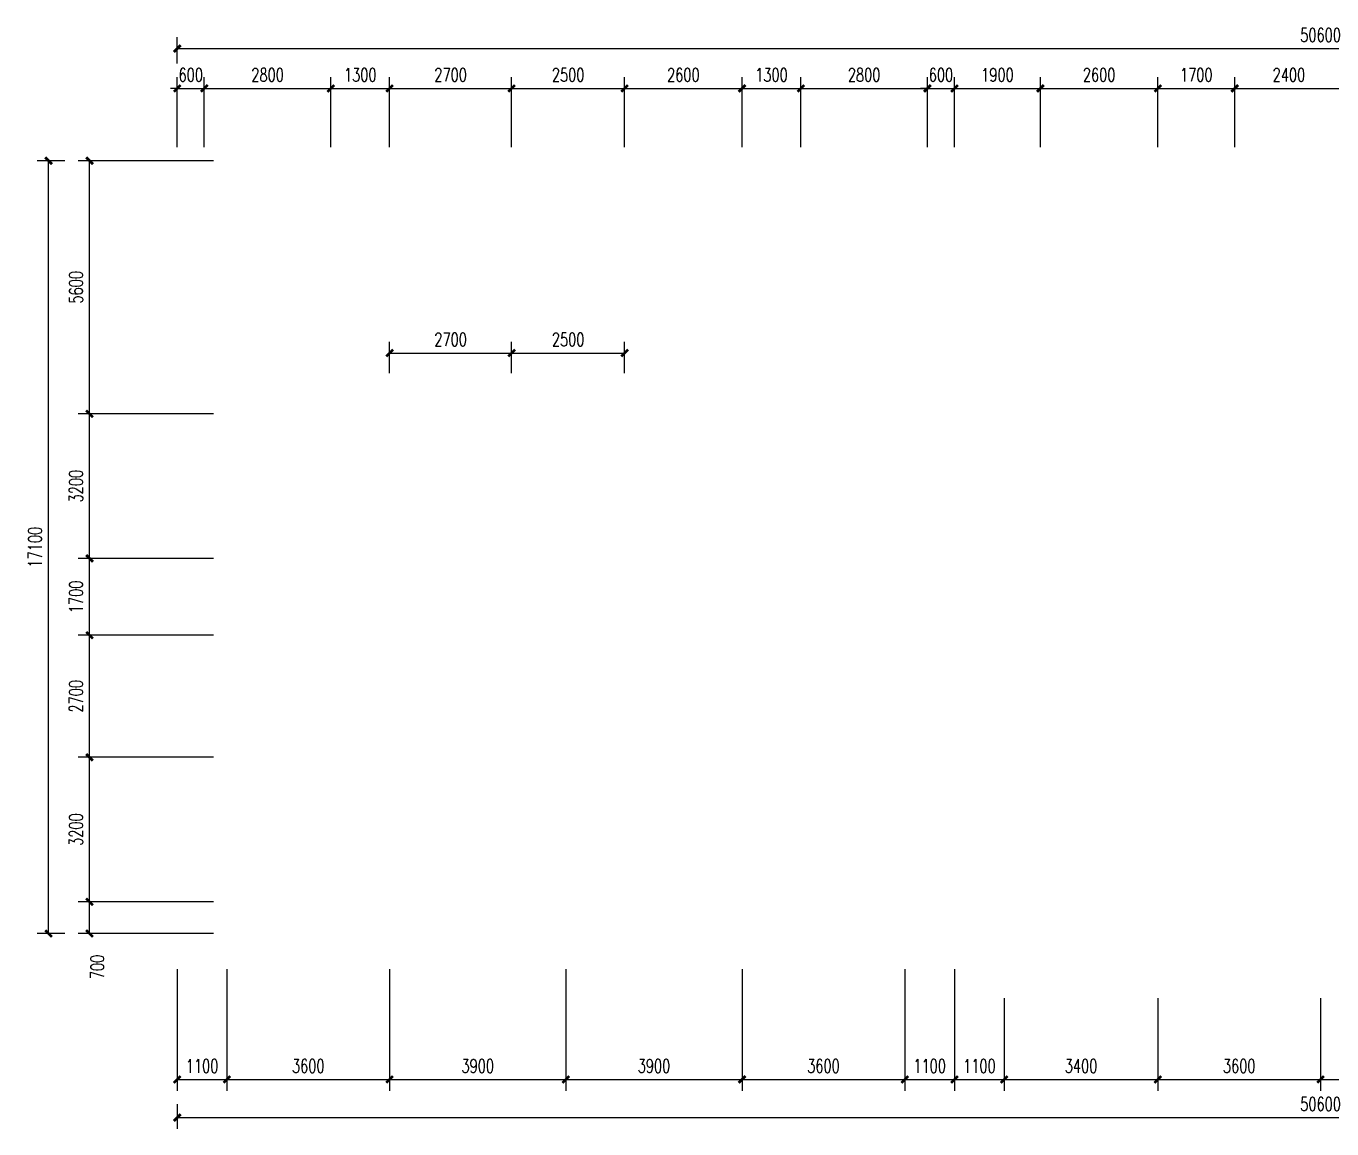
# Model space of a CAD drawing. Extents: x 23428 to 24977637, y 11095 to 11339778.
# Drawn here: x 24920597 to 24949490, y 11266816 to 11291219 of the extents above; entities that cross this region are included whole.
import ezdxf

# ---------------------------------------------------------------- set-up
doc = ezdxf.new("R2010")
doc.units = 0
doc.header["$LTSCALE"] = 1000
doc.layers.add('A-ANNO-DIMS', color=3, linetype='Continuous')
doc.styles.add('DIM_FONT', font='SIMPLEX', dxfattribs={"width": 0.7, "bigfont": 'GBCBIG'})
doc.dimstyles.new('DIMN', dxfattribs={"dimtxt": 300, "dimasz": 150, "dimexe": 250, "dimexo": 300, "dimgap": 150, "dimtad": 1, "dimdec": 0, "dimzin": 0, "dimdsep": 46, "dimtxsty": 'DIM_FONT', "dimblk": 'ARCHTICK', "dimcen": 0.09, "dimclrt": 7, "dimazin": 2, "dimtfac": 1, "dimtdec": 0, "dimtix": 1, "dimtmove": 2, "dimatfit": 3, "dimldrblk": 'ARCHTICK', "dimtolj": 1, "dimtzin": 0, "dimarcsym": 0})

# ---------------------------------------------------------------- blocks, each defined once
blk = doc.blocks.new('_ArchTick')
at = {"color": 0, "linetype": 'ByBlock', "const_width": 0.4}
blk.add_lwpolyline([(-0.5, -0.5), (0.5, 0.5)], dxfattribs=at)
blk = doc.blocks.new('*D147')
at = {"layer": 'A-ANNO-DIMS', "color": 0, "lineweight": -2}
for p, q in [((24923940, 11290390), (24923940, 11290972)), ((24974540, 11290390), (24974540, 11290972)), ((24923940, 11290722), (24974540, 11290722))]:
    blk.add_line(p, q, dxfattribs=at)
at = {"layer": 'Defpoints', "color": 0}
for p in [(24974540, 11290722), (24923940, 11290090), (24974540, 11290090)]:
    blk.add_point(p, dxfattribs=at)
at = {"layer": 'A-ANNO-DIMS', "color": 0, "lineweight": -2, "xscale": 150, "yscale": 150, "zscale": 150, "rotation": 180}
blk.add_blockref('_ArchTick', (24923940, 11290722), dxfattribs=at)
at = {"layer": 'A-ANNO-DIMS', "color": 0, "lineweight": -2, "xscale": 150, "yscale": 150, "zscale": 150}
blk.add_blockref('_ArchTick', (24974540, 11290722), dxfattribs=at)
at = {"layer": 'A-ANNO-DIMS', "color": 7, "insert": (24949240, 11291022), "char_height": 300, "attachment_point": 5, "style": 'DIM_FONT'}
blk.add_mtext('\\A1;50600', dxfattribs=at)
blk = doc.blocks.new('*D148')
at = {"layer": 'A-ANNO-DIMS', "color": 0, "lineweight": -2}
for p, q in [((24923940, 11289840), (24923790, 11289840)), ((24923940, 11288539), (24923940, 11290090)), ((24923940, 11289840), (24924540, 11289840)), ((24924540, 11288539), (24924540, 11290090)), ((24924540, 11289840), (24924690, 11289840))]:
    blk.add_line(p, q, dxfattribs=at)
at = {"layer": 'Defpoints', "color": 0}
for p in [(24924540, 11289840), (24923940, 11288239), (24924540, 11288239)]:
    blk.add_point(p, dxfattribs=at)
at = {"layer": 'A-ANNO-DIMS', "color": 0, "lineweight": -2, "xscale": 150, "yscale": 150, "zscale": 150}
blk.add_blockref('_ArchTick', (24923940, 11289840), dxfattribs=at)
at = {"layer": 'A-ANNO-DIMS', "color": 0, "lineweight": -2, "xscale": 150, "yscale": 150, "zscale": 150, "rotation": 180}
blk.add_blockref('_ArchTick', (24924540, 11289840), dxfattribs=at)
at = {"layer": 'A-ANNO-DIMS', "color": 7, "insert": (24924240, 11290140), "char_height": 300, "attachment_point": 5, "style": 'DIM_FONT'}
blk.add_mtext('\\A1;600', dxfattribs=at)
blk = doc.blocks.new('*D149')
at = {"layer": 'A-ANNO-DIMS', "color": 0, "lineweight": -2}
for p, q in [((24924540, 11288539), (24924540, 11290090)), ((24924540, 11289840), (24927340, 11289840)), ((24927340, 11288539), (24927340, 11290090))]:
    blk.add_line(p, q, dxfattribs=at)
at = {"layer": 'Defpoints', "color": 0}
for p in [(24927340, 11289840), (24924540, 11288239), (24927340, 11288239)]:
    blk.add_point(p, dxfattribs=at)
at = {"layer": 'A-ANNO-DIMS', "color": 0, "lineweight": -2, "xscale": 150, "yscale": 150, "zscale": 150, "rotation": 180}
blk.add_blockref('_ArchTick', (24924540, 11289840), dxfattribs=at)
at = {"layer": 'A-ANNO-DIMS', "color": 0, "lineweight": -2, "xscale": 150, "yscale": 150, "zscale": 150}
blk.add_blockref('_ArchTick', (24927340, 11289840), dxfattribs=at)
at = {"layer": 'A-ANNO-DIMS', "color": 7, "insert": (24925940, 11290140), "char_height": 300, "attachment_point": 5, "style": 'DIM_FONT'}
blk.add_mtext('\\A1;2800', dxfattribs=at)
blk = doc.blocks.new('*D150')
at = {"layer": 'A-ANNO-DIMS', "color": 0, "lineweight": -2}
for p, q in [((24927340, 11288539), (24927340, 11290090)), ((24927340, 11289840), (24928640, 11289840)), ((24928640, 11288539), (24928640, 11290090))]:
    blk.add_line(p, q, dxfattribs=at)
at = {"layer": 'Defpoints', "color": 0}
for p in [(24928640, 11289840), (24927340, 11288239), (24928640, 11288239)]:
    blk.add_point(p, dxfattribs=at)
at = {"layer": 'A-ANNO-DIMS', "color": 0, "lineweight": -2, "xscale": 150, "yscale": 150, "zscale": 150, "rotation": 180}
blk.add_blockref('_ArchTick', (24927340, 11289840), dxfattribs=at)
at = {"layer": 'A-ANNO-DIMS', "color": 0, "lineweight": -2, "xscale": 150, "yscale": 150, "zscale": 150}
blk.add_blockref('_ArchTick', (24928640, 11289840), dxfattribs=at)
at = {"layer": 'A-ANNO-DIMS', "color": 7, "insert": (24927990, 11290140), "char_height": 300, "attachment_point": 5, "style": 'DIM_FONT'}
blk.add_mtext('\\A1;1300', dxfattribs=at)
blk = doc.blocks.new('*D151')
at = {"layer": 'A-ANNO-DIMS', "color": 0, "lineweight": -2}
for p, q in [((24928640, 11288539), (24928640, 11290090)), ((24928640, 11289840), (24931340, 11289840)), ((24931340, 11288539), (24931340, 11290090))]:
    blk.add_line(p, q, dxfattribs=at)
at = {"layer": 'Defpoints', "color": 0}
for p in [(24931340, 11289840), (24928640, 11288239), (24931340, 11288239)]:
    blk.add_point(p, dxfattribs=at)
at = {"layer": 'A-ANNO-DIMS', "color": 0, "lineweight": -2, "xscale": 150, "yscale": 150, "zscale": 150, "rotation": 180}
blk.add_blockref('_ArchTick', (24928640, 11289840), dxfattribs=at)
at = {"layer": 'A-ANNO-DIMS', "color": 0, "lineweight": -2, "xscale": 150, "yscale": 150, "zscale": 150}
blk.add_blockref('_ArchTick', (24931340, 11289840), dxfattribs=at)
at = {"layer": 'A-ANNO-DIMS', "color": 7, "insert": (24929990, 11290140), "char_height": 300, "attachment_point": 5, "style": 'DIM_FONT'}
blk.add_mtext('\\A1;2700', dxfattribs=at)
blk = doc.blocks.new('*D152')
at = {"layer": 'A-ANNO-DIMS', "color": 0, "lineweight": -2}
for p, q in [((24931340, 11288539), (24931340, 11290090)), ((24931340, 11289840), (24933840, 11289840)), ((24933840, 11288539), (24933840, 11290090))]:
    blk.add_line(p, q, dxfattribs=at)
at = {"layer": 'Defpoints', "color": 0}
for p in [(24933840, 11289840), (24931340, 11288239), (24933840, 11288239)]:
    blk.add_point(p, dxfattribs=at)
at = {"layer": 'A-ANNO-DIMS', "color": 0, "lineweight": -2, "xscale": 150, "yscale": 150, "zscale": 150, "rotation": 180}
blk.add_blockref('_ArchTick', (24931340, 11289840), dxfattribs=at)
at = {"layer": 'A-ANNO-DIMS', "color": 0, "lineweight": -2, "xscale": 150, "yscale": 150, "zscale": 150}
blk.add_blockref('_ArchTick', (24933840, 11289840), dxfattribs=at)
at = {"layer": 'A-ANNO-DIMS', "color": 7, "insert": (24932590, 11290140), "char_height": 300, "attachment_point": 5, "style": 'DIM_FONT'}
blk.add_mtext('\\A1;2500', dxfattribs=at)
blk = doc.blocks.new('*D153')
at = {"layer": 'A-ANNO-DIMS', "color": 0, "lineweight": -2}
for p, q in [((24933840, 11288539), (24933840, 11290090)), ((24933840, 11289840), (24936440, 11289840)), ((24936440, 11288539), (24936440, 11290090))]:
    blk.add_line(p, q, dxfattribs=at)
at = {"layer": 'Defpoints', "color": 0}
for p in [(24936440, 11289840), (24933840, 11288239), (24936440, 11288239)]:
    blk.add_point(p, dxfattribs=at)
at = {"layer": 'A-ANNO-DIMS', "color": 0, "lineweight": -2, "xscale": 150, "yscale": 150, "zscale": 150, "rotation": 180}
blk.add_blockref('_ArchTick', (24933840, 11289840), dxfattribs=at)
at = {"layer": 'A-ANNO-DIMS', "color": 0, "lineweight": -2, "xscale": 150, "yscale": 150, "zscale": 150}
blk.add_blockref('_ArchTick', (24936440, 11289840), dxfattribs=at)
at = {"layer": 'A-ANNO-DIMS', "color": 7, "insert": (24935140, 11290140), "char_height": 300, "attachment_point": 5, "style": 'DIM_FONT'}
blk.add_mtext('\\A1;2600', dxfattribs=at)
blk = doc.blocks.new('*D154')
at = {"layer": 'A-ANNO-DIMS', "color": 0, "lineweight": -2}
for p, q in [((24936440, 11288539), (24936440, 11290090)), ((24936440, 11289840), (24937740, 11289840)), ((24937740, 11288539), (24937740, 11290090))]:
    blk.add_line(p, q, dxfattribs=at)
at = {"layer": 'Defpoints', "color": 0}
for p in [(24937740, 11289840), (24936440, 11288239), (24937740, 11288239)]:
    blk.add_point(p, dxfattribs=at)
at = {"layer": 'A-ANNO-DIMS', "color": 0, "lineweight": -2, "xscale": 150, "yscale": 150, "zscale": 150, "rotation": 180}
blk.add_blockref('_ArchTick', (24936440, 11289840), dxfattribs=at)
at = {"layer": 'A-ANNO-DIMS', "color": 0, "lineweight": -2, "xscale": 150, "yscale": 150, "zscale": 150}
blk.add_blockref('_ArchTick', (24937740, 11289840), dxfattribs=at)
at = {"layer": 'A-ANNO-DIMS', "color": 7, "insert": (24937090, 11290140), "char_height": 300, "attachment_point": 5, "style": 'DIM_FONT'}
blk.add_mtext('\\A1;1300', dxfattribs=at)
blk = doc.blocks.new('*D155')
at = {"layer": 'A-ANNO-DIMS', "color": 0, "lineweight": -2}
for p, q in [((24937740, 11288539), (24937740, 11290090)), ((24937740, 11289840), (24940540, 11289840)), ((24940540, 11288539), (24940540, 11290090))]:
    blk.add_line(p, q, dxfattribs=at)
at = {"layer": 'Defpoints', "color": 0}
for p in [(24940540, 11289840), (24937740, 11288239), (24940540, 11288239)]:
    blk.add_point(p, dxfattribs=at)
at = {"layer": 'A-ANNO-DIMS', "color": 0, "lineweight": -2, "xscale": 150, "yscale": 150, "zscale": 150, "rotation": 180}
blk.add_blockref('_ArchTick', (24937740, 11289840), dxfattribs=at)
at = {"layer": 'A-ANNO-DIMS', "color": 0, "lineweight": -2, "xscale": 150, "yscale": 150, "zscale": 150}
blk.add_blockref('_ArchTick', (24940540, 11289840), dxfattribs=at)
at = {"layer": 'A-ANNO-DIMS', "color": 7, "insert": (24939140, 11290140), "char_height": 300, "attachment_point": 5, "style": 'DIM_FONT'}
blk.add_mtext('\\A1;2800', dxfattribs=at)
blk = doc.blocks.new('*D156')
at = {"layer": 'A-ANNO-DIMS', "color": 0, "lineweight": -2}
for p, q in [((24940540, 11289840), (24940390, 11289840)), ((24940540, 11288539), (24940540, 11290090)), ((24940540, 11289840), (24941140, 11289840)), ((24941140, 11288539), (24941140, 11290090)), ((24941140, 11289840), (24941290, 11289840))]:
    blk.add_line(p, q, dxfattribs=at)
at = {"layer": 'Defpoints', "color": 0}
for p in [(24941140, 11289840), (24940540, 11288239), (24941140, 11288239)]:
    blk.add_point(p, dxfattribs=at)
at = {"layer": 'A-ANNO-DIMS', "color": 0, "lineweight": -2, "xscale": 150, "yscale": 150, "zscale": 150}
blk.add_blockref('_ArchTick', (24940540, 11289840), dxfattribs=at)
at = {"layer": 'A-ANNO-DIMS', "color": 0, "lineweight": -2, "xscale": 150, "yscale": 150, "zscale": 150, "rotation": 180}
blk.add_blockref('_ArchTick', (24941140, 11289840), dxfattribs=at)
at = {"layer": 'A-ANNO-DIMS', "color": 7, "insert": (24940840, 11290140), "char_height": 300, "attachment_point": 5, "style": 'DIM_FONT'}
blk.add_mtext('\\A1;600', dxfattribs=at)
blk = doc.blocks.new('*D157')
at = {"layer": 'A-ANNO-DIMS', "color": 0, "lineweight": -2}
for p, q in [((24941140, 11288539), (24941140, 11290090)), ((24941140, 11289840), (24943040, 11289840)), ((24943040, 11288539), (24943040, 11290090))]:
    blk.add_line(p, q, dxfattribs=at)
at = {"layer": 'Defpoints', "color": 0}
for p in [(24943040, 11289840), (24941140, 11288239), (24943040, 11288239)]:
    blk.add_point(p, dxfattribs=at)
at = {"layer": 'A-ANNO-DIMS', "color": 0, "lineweight": -2, "xscale": 150, "yscale": 150, "zscale": 150, "rotation": 180}
blk.add_blockref('_ArchTick', (24941140, 11289840), dxfattribs=at)
at = {"layer": 'A-ANNO-DIMS', "color": 0, "lineweight": -2, "xscale": 150, "yscale": 150, "zscale": 150}
blk.add_blockref('_ArchTick', (24943040, 11289840), dxfattribs=at)
at = {"layer": 'A-ANNO-DIMS', "color": 7, "insert": (24942090, 11290140), "char_height": 300, "attachment_point": 5, "style": 'DIM_FONT'}
blk.add_mtext('\\A1;1900', dxfattribs=at)
blk = doc.blocks.new('*D158')
at = {"layer": 'A-ANNO-DIMS', "color": 0, "lineweight": -2}
for p, q in [((24943040, 11288539), (24943040, 11290090)), ((24943040, 11289840), (24945640, 11289840)), ((24945640, 11288539), (24945640, 11290090))]:
    blk.add_line(p, q, dxfattribs=at)
at = {"layer": 'Defpoints', "color": 0}
for p in [(24945640, 11289840), (24943040, 11288239), (24945640, 11288239)]:
    blk.add_point(p, dxfattribs=at)
at = {"layer": 'A-ANNO-DIMS', "color": 0, "lineweight": -2, "xscale": 150, "yscale": 150, "zscale": 150, "rotation": 180}
blk.add_blockref('_ArchTick', (24943040, 11289840), dxfattribs=at)
at = {"layer": 'A-ANNO-DIMS', "color": 0, "lineweight": -2, "xscale": 150, "yscale": 150, "zscale": 150}
blk.add_blockref('_ArchTick', (24945640, 11289840), dxfattribs=at)
at = {"layer": 'A-ANNO-DIMS', "color": 7, "insert": (24944340, 11290140), "char_height": 300, "attachment_point": 5, "style": 'DIM_FONT'}
blk.add_mtext('\\A1;2600', dxfattribs=at)
blk = doc.blocks.new('*D159')
at = {"layer": 'A-ANNO-DIMS', "color": 0, "lineweight": -2}
for p, q in [((24945640, 11288539), (24945640, 11290090)), ((24945640, 11289840), (24947340, 11289840)), ((24947340, 11288539), (24947340, 11290090))]:
    blk.add_line(p, q, dxfattribs=at)
at = {"layer": 'Defpoints', "color": 0}
for p in [(24947340, 11289840), (24945640, 11288239), (24947340, 11288239)]:
    blk.add_point(p, dxfattribs=at)
at = {"layer": 'A-ANNO-DIMS', "color": 0, "lineweight": -2, "xscale": 150, "yscale": 150, "zscale": 150, "rotation": 180}
blk.add_blockref('_ArchTick', (24945640, 11289840), dxfattribs=at)
at = {"layer": 'A-ANNO-DIMS', "color": 0, "lineweight": -2, "xscale": 150, "yscale": 150, "zscale": 150}
blk.add_blockref('_ArchTick', (24947340, 11289840), dxfattribs=at)
at = {"layer": 'A-ANNO-DIMS', "color": 7, "insert": (24946490, 11290140), "char_height": 300, "attachment_point": 5, "style": 'DIM_FONT'}
blk.add_mtext('\\A1;1700', dxfattribs=at)
blk = doc.blocks.new('*D160')
at = {"layer": 'A-ANNO-DIMS', "color": 0, "lineweight": -2}
for p, q in [((24947340, 11288539), (24947340, 11290090)), ((24947340, 11289840), (24949740, 11289840)), ((24949740, 11288539), (24949740, 11290090))]:
    blk.add_line(p, q, dxfattribs=at)
at = {"layer": 'Defpoints', "color": 0}
for p in [(24949740, 11289840), (24947340, 11288239), (24949740, 11288239)]:
    blk.add_point(p, dxfattribs=at)
at = {"layer": 'A-ANNO-DIMS', "color": 0, "lineweight": -2, "xscale": 150, "yscale": 150, "zscale": 150, "rotation": 180}
blk.add_blockref('_ArchTick', (24947340, 11289840), dxfattribs=at)
at = {"layer": 'A-ANNO-DIMS', "color": 0, "lineweight": -2, "xscale": 150, "yscale": 150, "zscale": 150}
blk.add_blockref('_ArchTick', (24949740, 11289840), dxfattribs=at)
at = {"layer": 'A-ANNO-DIMS', "color": 7, "insert": (24948540, 11290140), "char_height": 300, "attachment_point": 5, "style": 'DIM_FONT'}
blk.add_mtext('\\A1;2400', dxfattribs=at)
blk = doc.blocks.new('*D180')
at = {"layer": 'A-ANNO-DIMS', "color": 0, "lineweight": -2}
for p, q in [((24921450, 11288239), (24920844, 11288239)), ((24921094, 11271139), (24921094, 11288239)), ((24921450, 11271139), (24920844, 11271139))]:
    blk.add_line(p, q, dxfattribs=at)
at = {"layer": 'Defpoints', "color": 0}
for p in [(24921094, 11288239), (24921750, 11288239), (24921750, 11271139)]:
    blk.add_point(p, dxfattribs=at)
at = {"layer": 'A-ANNO-DIMS', "color": 0, "lineweight": -2, "xscale": 150, "yscale": 150, "zscale": 150}
for p, rotation in [((24921094, 11288239), 90), ((24921094, 11271139), 270)]:
    blk.add_blockref('_ArchTick', p, dxfattribs=dict(at, rotation=rotation))
at = {"layer": 'A-ANNO-DIMS', "color": 7, "insert": (24920794, 11279689), "char_height": 300, "attachment_point": 5, "rotation": 90, "style": 'DIM_FONT'}
blk.add_mtext('\\A1;17100', dxfattribs=at)
blk = doc.blocks.new('*D181')
at = {"layer": 'A-ANNO-DIMS', "color": 0, "lineweight": -2}
for p, q in [((24924740, 11271839), (24921750, 11271839)), ((24922000, 11271139), (24922000, 11271839)), ((24924740, 11271139), (24921750, 11271139))]:
    blk.add_line(p, q, dxfattribs=at)
at = {"layer": 'Defpoints', "color": 0}
for p in [(24922000, 11271839), (24925040, 11271839), (24925040, 11271139)]:
    blk.add_point(p, dxfattribs=at)
at = {"layer": 'A-ANNO-DIMS', "color": 0, "lineweight": -2, "xscale": 150, "yscale": 150, "zscale": 150}
for p, rotation in [((24922000, 11271839), 90), ((24922000, 11271139), 270)]:
    blk.add_blockref('_ArchTick', p, dxfattribs=dict(at, rotation=rotation))
at = {"layer": 'A-ANNO-DIMS', "color": 7, "insert": (24922170, 11270399), "char_height": 300, "attachment_point": 5, "rotation": 90, "style": 'DIM_FONT'}
blk.add_mtext('\\A1;700', dxfattribs=at)
blk = doc.blocks.new('*D182')
at = {"layer": 'A-ANNO-DIMS', "color": 0, "lineweight": -2}
for p, q in [((24924740, 11275039), (24921750, 11275039)), ((24922000, 11271839), (24922000, 11275039)), ((24924740, 11271839), (24921750, 11271839))]:
    blk.add_line(p, q, dxfattribs=at)
at = {"layer": 'Defpoints', "color": 0}
for p in [(24922000, 11275039), (24925040, 11275039), (24925040, 11271839)]:
    blk.add_point(p, dxfattribs=at)
at = {"layer": 'A-ANNO-DIMS', "color": 0, "lineweight": -2, "xscale": 150, "yscale": 150, "zscale": 150}
for p, rotation in [((24922000, 11275039), 90), ((24922000, 11271839), 270)]:
    blk.add_blockref('_ArchTick', p, dxfattribs=dict(at, rotation=rotation))
at = {"layer": 'A-ANNO-DIMS', "color": 7, "insert": (24921700, 11273439), "char_height": 300, "attachment_point": 5, "rotation": 90, "style": 'DIM_FONT'}
blk.add_mtext('\\A1;3200', dxfattribs=at)
blk = doc.blocks.new('*D183')
at = {"layer": 'A-ANNO-DIMS', "color": 0, "lineweight": -2}
for p, q in [((24924740, 11277739), (24921750, 11277739)), ((24922000, 11275039), (24922000, 11277739)), ((24924740, 11275039), (24921750, 11275039))]:
    blk.add_line(p, q, dxfattribs=at)
at = {"layer": 'Defpoints', "color": 0}
for p in [(24922000, 11277739), (24925040, 11277739), (24925040, 11275039)]:
    blk.add_point(p, dxfattribs=at)
at = {"layer": 'A-ANNO-DIMS', "color": 0, "lineweight": -2, "xscale": 150, "yscale": 150, "zscale": 150}
for p, rotation in [((24922000, 11277739), 90), ((24922000, 11275039), 270)]:
    blk.add_blockref('_ArchTick', p, dxfattribs=dict(at, rotation=rotation))
at = {"layer": 'A-ANNO-DIMS', "color": 7, "insert": (24921700, 11276389), "char_height": 300, "attachment_point": 5, "rotation": 90, "style": 'DIM_FONT'}
blk.add_mtext('\\A1;2700', dxfattribs=at)
blk = doc.blocks.new('*D184')
at = {"layer": 'A-ANNO-DIMS', "color": 0, "lineweight": -2}
for p, q in [((24924740, 11279439), (24921750, 11279439)), ((24922000, 11277739), (24922000, 11279439)), ((24924740, 11277739), (24921750, 11277739))]:
    blk.add_line(p, q, dxfattribs=at)
at = {"layer": 'Defpoints', "color": 0}
for p in [(24922000, 11279439), (24925040, 11279439), (24925040, 11277739)]:
    blk.add_point(p, dxfattribs=at)
at = {"layer": 'A-ANNO-DIMS', "color": 0, "lineweight": -2, "xscale": 150, "yscale": 150, "zscale": 150}
for p, rotation in [((24922000, 11279439), 90), ((24922000, 11277739), 270)]:
    blk.add_blockref('_ArchTick', p, dxfattribs=dict(at, rotation=rotation))
at = {"layer": 'A-ANNO-DIMS', "color": 7, "insert": (24921700, 11278589), "char_height": 300, "attachment_point": 5, "rotation": 90, "style": 'DIM_FONT'}
blk.add_mtext('\\A1;1700', dxfattribs=at)
blk = doc.blocks.new('*D185')
at = {"layer": 'A-ANNO-DIMS', "color": 0, "lineweight": -2}
for p, q in [((24924740, 11282639), (24921750, 11282639)), ((24922000, 11279439), (24922000, 11282639)), ((24924740, 11279439), (24921750, 11279439))]:
    blk.add_line(p, q, dxfattribs=at)
at = {"layer": 'Defpoints', "color": 0}
for p in [(24922000, 11282639), (24925040, 11282639), (24925040, 11279439)]:
    blk.add_point(p, dxfattribs=at)
at = {"layer": 'A-ANNO-DIMS', "color": 0, "lineweight": -2, "xscale": 150, "yscale": 150, "zscale": 150}
for p, rotation in [((24922000, 11282639), 90), ((24922000, 11279439), 270)]:
    blk.add_blockref('_ArchTick', p, dxfattribs=dict(at, rotation=rotation))
at = {"layer": 'A-ANNO-DIMS', "color": 7, "insert": (24921700, 11281039), "char_height": 300, "attachment_point": 5, "rotation": 90, "style": 'DIM_FONT'}
blk.add_mtext('\\A1;3200', dxfattribs=at)
blk = doc.blocks.new('*D186')
at = {"layer": 'A-ANNO-DIMS', "color": 0, "lineweight": -2}
for p, q in [((24924740, 11288239), (24921750, 11288239)), ((24922000, 11282639), (24922000, 11288239)), ((24924740, 11282639), (24921750, 11282639))]:
    blk.add_line(p, q, dxfattribs=at)
at = {"layer": 'Defpoints', "color": 0}
for p in [(24922000, 11288239), (24925040, 11288239), (24925040, 11282639)]:
    blk.add_point(p, dxfattribs=at)
at = {"layer": 'A-ANNO-DIMS', "color": 0, "lineweight": -2, "xscale": 150, "yscale": 150, "zscale": 150}
for p, rotation in [((24922000, 11288239), 90), ((24922000, 11282639), 270)]:
    blk.add_blockref('_ArchTick', p, dxfattribs=dict(at, rotation=rotation))
at = {"layer": 'A-ANNO-DIMS', "color": 7, "insert": (24921700, 11285439), "char_height": 300, "attachment_point": 5, "rotation": 90, "style": 'DIM_FONT'}
blk.add_mtext('\\A1;5600', dxfattribs=at)
blk = doc.blocks.new('*D205')
at = {"layer": 'A-ANNO-DIMS', "color": 0, "lineweight": -2}
for p, q in [((24949240, 11269709), (24949240, 11267660)), ((24952840, 11269709), (24952840, 11267660)), ((24949240, 11267910), (24952840, 11267910))]:
    blk.add_line(p, q, dxfattribs=at)
at = {"layer": 'Defpoints', "color": 0}
for p in [(24949240, 11270009), (24952840, 11270009), (24952840, 11267910)]:
    blk.add_point(p, dxfattribs=at)
at = {"layer": 'A-ANNO-DIMS', "color": 0, "lineweight": -2, "xscale": 150, "yscale": 150, "zscale": 150, "rotation": 180}
blk.add_blockref('_ArchTick', (24949240, 11267910), dxfattribs=at)
at = {"layer": 'A-ANNO-DIMS', "color": 0, "lineweight": -2, "xscale": 150, "yscale": 150, "zscale": 150}
blk.add_blockref('_ArchTick', (24952840, 11267910), dxfattribs=at)
at = {"layer": 'A-ANNO-DIMS', "color": 7, "insert": (24951040, 11268210), "char_height": 300, "attachment_point": 5, "style": 'DIM_FONT'}
blk.add_mtext('\\A1;3600', dxfattribs=at)
blk = doc.blocks.new('*D206')
at = {"layer": 'A-ANNO-DIMS', "color": 0, "lineweight": -2}
for p, q in [((24945640, 11269709), (24945640, 11267660)), ((24949240, 11269709), (24949240, 11267660)), ((24945640, 11267910), (24949240, 11267910))]:
    blk.add_line(p, q, dxfattribs=at)
at = {"layer": 'Defpoints', "color": 0}
for p in [(24945640, 11270009), (24949240, 11270009), (24949240, 11267910)]:
    blk.add_point(p, dxfattribs=at)
at = {"layer": 'A-ANNO-DIMS', "color": 0, "lineweight": -2, "xscale": 150, "yscale": 150, "zscale": 150, "rotation": 180}
blk.add_blockref('_ArchTick', (24945640, 11267910), dxfattribs=at)
at = {"layer": 'A-ANNO-DIMS', "color": 0, "lineweight": -2, "xscale": 150, "yscale": 150, "zscale": 150}
blk.add_blockref('_ArchTick', (24949240, 11267910), dxfattribs=at)
at = {"layer": 'A-ANNO-DIMS', "color": 7, "insert": (24947440, 11268210), "char_height": 300, "attachment_point": 5, "style": 'DIM_FONT'}
blk.add_mtext('\\A1;3600', dxfattribs=at)
blk = doc.blocks.new('*D207')
at = {"layer": 'A-ANNO-DIMS', "color": 0, "lineweight": -2}
for p, q in [((24942240, 11269709), (24942240, 11267660)), ((24945640, 11269709), (24945640, 11267660)), ((24942240, 11267910), (24945640, 11267910))]:
    blk.add_line(p, q, dxfattribs=at)
at = {"layer": 'Defpoints', "color": 0}
for p in [(24942240, 11270009), (24945640, 11270009), (24945640, 11267910)]:
    blk.add_point(p, dxfattribs=at)
at = {"layer": 'A-ANNO-DIMS', "color": 0, "lineweight": -2, "xscale": 150, "yscale": 150, "zscale": 150, "rotation": 180}
blk.add_blockref('_ArchTick', (24942240, 11267910), dxfattribs=at)
at = {"layer": 'A-ANNO-DIMS', "color": 0, "lineweight": -2, "xscale": 150, "yscale": 150, "zscale": 150}
blk.add_blockref('_ArchTick', (24945640, 11267910), dxfattribs=at)
at = {"layer": 'A-ANNO-DIMS', "color": 7, "insert": (24943940, 11268210), "char_height": 300, "attachment_point": 5, "style": 'DIM_FONT'}
blk.add_mtext('\\A1;3400', dxfattribs=at)
blk = doc.blocks.new('*D208')
at = {"layer": 'A-ANNO-DIMS', "color": 0, "lineweight": -2}
for p, q in [((24941140, 11269709), (24941140, 11267660)), ((24942240, 11269709), (24942240, 11267660)), ((24941140, 11267910), (24942240, 11267910))]:
    blk.add_line(p, q, dxfattribs=at)
at = {"layer": 'Defpoints', "color": 0}
for p in [(24941140, 11270009), (24942240, 11270009), (24942240, 11267910)]:
    blk.add_point(p, dxfattribs=at)
at = {"layer": 'A-ANNO-DIMS', "color": 0, "lineweight": -2, "xscale": 150, "yscale": 150, "zscale": 150, "rotation": 180}
blk.add_blockref('_ArchTick', (24941140, 11267910), dxfattribs=at)
at = {"layer": 'A-ANNO-DIMS', "color": 0, "lineweight": -2, "xscale": 150, "yscale": 150, "zscale": 150}
blk.add_blockref('_ArchTick', (24942240, 11267910), dxfattribs=at)
at = {"layer": 'A-ANNO-DIMS', "color": 7, "insert": (24941690, 11268210), "char_height": 300, "attachment_point": 5, "style": 'DIM_FONT'}
blk.add_mtext('\\A1;1100', dxfattribs=at)
blk = doc.blocks.new('*D209')
at = {"layer": 'A-ANNO-DIMS', "color": 0, "lineweight": -2}
for p, q in [((24923940, 11267360), (24923940, 11266816)), ((24974540, 11267360), (24974540, 11266816)), ((24923940, 11267066), (24974540, 11267066))]:
    blk.add_line(p, q, dxfattribs=at)
at = {"layer": 'Defpoints', "color": 0}
for p in [(24923940, 11267660), (24974540, 11267660), (24974540, 11267066)]:
    blk.add_point(p, dxfattribs=at)
at = {"layer": 'A-ANNO-DIMS', "color": 0, "lineweight": -2, "xscale": 150, "yscale": 150, "zscale": 150, "rotation": 180}
blk.add_blockref('_ArchTick', (24923940, 11267066), dxfattribs=at)
at = {"layer": 'A-ANNO-DIMS', "color": 0, "lineweight": -2, "xscale": 150, "yscale": 150, "zscale": 150}
blk.add_blockref('_ArchTick', (24974540, 11267066), dxfattribs=at)
at = {"layer": 'A-ANNO-DIMS', "color": 7, "insert": (24949240, 11267366), "char_height": 300, "attachment_point": 5, "style": 'DIM_FONT'}
blk.add_mtext('\\A1;50600', dxfattribs=at)
blk = doc.blocks.new('*D210')
at = {"layer": 'A-ANNO-DIMS', "color": 0, "lineweight": -2}
for p, q in [((24928640, 11283539), (24928640, 11284234)), ((24931340, 11283539), (24931340, 11284234)), ((24928640, 11283984), (24931340, 11283984))]:
    blk.add_line(p, q, dxfattribs=at)
at = {"layer": 'Defpoints', "color": 0}
for p in [(24931340, 11283984), (24928640, 11283239), (24931340, 11283239)]:
    blk.add_point(p, dxfattribs=at)
at = {"layer": 'A-ANNO-DIMS', "color": 0, "lineweight": -2, "xscale": 150, "yscale": 150, "zscale": 150, "rotation": 180}
blk.add_blockref('_ArchTick', (24928640, 11283984), dxfattribs=at)
at = {"layer": 'A-ANNO-DIMS', "color": 0, "lineweight": -2, "xscale": 150, "yscale": 150, "zscale": 150}
blk.add_blockref('_ArchTick', (24931340, 11283984), dxfattribs=at)
at = {"layer": 'A-ANNO-DIMS', "color": 7, "insert": (24929990, 11284284), "char_height": 300, "attachment_point": 5, "style": 'DIM_FONT'}
blk.add_mtext('\\A1;2700', dxfattribs=at)
blk = doc.blocks.new('*D211')
at = {"layer": 'A-ANNO-DIMS', "color": 0, "lineweight": -2}
for p, q in [((24931340, 11283539), (24931340, 11284234)), ((24933840, 11283539), (24933840, 11284234)), ((24931340, 11283984), (24933840, 11283984))]:
    blk.add_line(p, q, dxfattribs=at)
at = {"layer": 'Defpoints', "color": 0}
for p in [(24933840, 11283984), (24931340, 11283239), (24933840, 11283239)]:
    blk.add_point(p, dxfattribs=at)
at = {"layer": 'A-ANNO-DIMS', "color": 0, "lineweight": -2, "xscale": 150, "yscale": 150, "zscale": 150, "rotation": 180}
blk.add_blockref('_ArchTick', (24931340, 11283984), dxfattribs=at)
at = {"layer": 'A-ANNO-DIMS', "color": 0, "lineweight": -2, "xscale": 150, "yscale": 150, "zscale": 150}
blk.add_blockref('_ArchTick', (24933840, 11283984), dxfattribs=at)
at = {"layer": 'A-ANNO-DIMS', "color": 7, "insert": (24932590, 11284284), "char_height": 300, "attachment_point": 5, "style": 'DIM_FONT'}
blk.add_mtext('\\A1;2500', dxfattribs=at)
blk = doc.blocks.new('*D212')
at = {"layer": 'A-ANNO-DIMS', "color": 0, "lineweight": -2}
for p, q in [((24923940, 11270347), (24923940, 11267660)), ((24925040, 11270347), (24925040, 11267660)), ((24923940, 11267910), (24925040, 11267910))]:
    blk.add_line(p, q, dxfattribs=at)
at = {"layer": 'Defpoints', "color": 0}
for p in [(24923940, 11270647), (24925040, 11270647), (24925040, 11267910)]:
    blk.add_point(p, dxfattribs=at)
at = {"layer": 'A-ANNO-DIMS', "color": 0, "lineweight": -2, "xscale": 150, "yscale": 150, "zscale": 150, "rotation": 180}
blk.add_blockref('_ArchTick', (24923940, 11267910), dxfattribs=at)
at = {"layer": 'A-ANNO-DIMS', "color": 0, "lineweight": -2, "xscale": 150, "yscale": 150, "zscale": 150}
blk.add_blockref('_ArchTick', (24925040, 11267910), dxfattribs=at)
at = {"layer": 'A-ANNO-DIMS', "color": 7, "insert": (24924490, 11268210), "char_height": 300, "attachment_point": 5, "style": 'DIM_FONT'}
blk.add_mtext('\\A1;1100', dxfattribs=at)
blk = doc.blocks.new('*D213')
at = {"layer": 'A-ANNO-DIMS', "color": 0, "lineweight": -2}
for p, q in [((24925040, 11270347), (24925040, 11267660)), ((24928640, 11270347), (24928640, 11267660)), ((24925040, 11267910), (24928640, 11267910))]:
    blk.add_line(p, q, dxfattribs=at)
at = {"layer": 'Defpoints', "color": 0}
for p in [(24925040, 11270647), (24928640, 11270647), (24928640, 11267910)]:
    blk.add_point(p, dxfattribs=at)
at = {"layer": 'A-ANNO-DIMS', "color": 0, "lineweight": -2, "xscale": 150, "yscale": 150, "zscale": 150, "rotation": 180}
blk.add_blockref('_ArchTick', (24925040, 11267910), dxfattribs=at)
at = {"layer": 'A-ANNO-DIMS', "color": 0, "lineweight": -2, "xscale": 150, "yscale": 150, "zscale": 150}
blk.add_blockref('_ArchTick', (24928640, 11267910), dxfattribs=at)
at = {"layer": 'A-ANNO-DIMS', "color": 7, "insert": (24926840, 11268210), "char_height": 300, "attachment_point": 5, "style": 'DIM_FONT'}
blk.add_mtext('\\A1;3600', dxfattribs=at)
blk = doc.blocks.new('*D214')
at = {"layer": 'A-ANNO-DIMS', "color": 0, "lineweight": -2}
for p, q in [((24928640, 11270347), (24928640, 11267660)), ((24932540, 11270347), (24932540, 11267660)), ((24928640, 11267910), (24932540, 11267910))]:
    blk.add_line(p, q, dxfattribs=at)
at = {"layer": 'Defpoints', "color": 0}
for p in [(24928640, 11270647), (24932540, 11270647), (24932540, 11267910)]:
    blk.add_point(p, dxfattribs=at)
at = {"layer": 'A-ANNO-DIMS', "color": 0, "lineweight": -2, "xscale": 150, "yscale": 150, "zscale": 150, "rotation": 180}
blk.add_blockref('_ArchTick', (24928640, 11267910), dxfattribs=at)
at = {"layer": 'A-ANNO-DIMS', "color": 0, "lineweight": -2, "xscale": 150, "yscale": 150, "zscale": 150}
blk.add_blockref('_ArchTick', (24932540, 11267910), dxfattribs=at)
at = {"layer": 'A-ANNO-DIMS', "color": 7, "insert": (24930590, 11268210), "char_height": 300, "attachment_point": 5, "style": 'DIM_FONT'}
blk.add_mtext('\\A1;3900', dxfattribs=at)
blk = doc.blocks.new('*D215')
at = {"layer": 'A-ANNO-DIMS', "color": 0, "lineweight": -2}
for p, q in [((24932540, 11270347), (24932540, 11267660)), ((24936440, 11270347), (24936440, 11267660)), ((24932540, 11267910), (24936440, 11267910))]:
    blk.add_line(p, q, dxfattribs=at)
at = {"layer": 'Defpoints', "color": 0}
for p in [(24932540, 11270647), (24936440, 11270647), (24936440, 11267910)]:
    blk.add_point(p, dxfattribs=at)
at = {"layer": 'A-ANNO-DIMS', "color": 0, "lineweight": -2, "xscale": 150, "yscale": 150, "zscale": 150, "rotation": 180}
blk.add_blockref('_ArchTick', (24932540, 11267910), dxfattribs=at)
at = {"layer": 'A-ANNO-DIMS', "color": 0, "lineweight": -2, "xscale": 150, "yscale": 150, "zscale": 150}
blk.add_blockref('_ArchTick', (24936440, 11267910), dxfattribs=at)
at = {"layer": 'A-ANNO-DIMS', "color": 7, "insert": (24934490, 11268210), "char_height": 300, "attachment_point": 5, "style": 'DIM_FONT'}
blk.add_mtext('\\A1;3900', dxfattribs=at)
blk = doc.blocks.new('*D216')
at = {"layer": 'A-ANNO-DIMS', "color": 0, "lineweight": -2}
for p, q in [((24936440, 11270347), (24936440, 11267660)), ((24940040, 11270347), (24940040, 11267660)), ((24936440, 11267910), (24940040, 11267910))]:
    blk.add_line(p, q, dxfattribs=at)
at = {"layer": 'Defpoints', "color": 0}
for p in [(24936440, 11270647), (24940040, 11270647), (24940040, 11267910)]:
    blk.add_point(p, dxfattribs=at)
at = {"layer": 'A-ANNO-DIMS', "color": 0, "lineweight": -2, "xscale": 150, "yscale": 150, "zscale": 150, "rotation": 180}
blk.add_blockref('_ArchTick', (24936440, 11267910), dxfattribs=at)
at = {"layer": 'A-ANNO-DIMS', "color": 0, "lineweight": -2, "xscale": 150, "yscale": 150, "zscale": 150}
blk.add_blockref('_ArchTick', (24940040, 11267910), dxfattribs=at)
at = {"layer": 'A-ANNO-DIMS', "color": 7, "insert": (24938240, 11268210), "char_height": 300, "attachment_point": 5, "style": 'DIM_FONT'}
blk.add_mtext('\\A1;3600', dxfattribs=at)
blk = doc.blocks.new('*D217')
at = {"layer": 'A-ANNO-DIMS', "color": 0, "lineweight": -2}
for p, q in [((24940040, 11270347), (24940040, 11267660)), ((24941140, 11270347), (24941140, 11267660)), ((24940040, 11267910), (24941140, 11267910))]:
    blk.add_line(p, q, dxfattribs=at)
at = {"layer": 'Defpoints', "color": 0}
for p in [(24940040, 11270647), (24941140, 11270647), (24941140, 11267910)]:
    blk.add_point(p, dxfattribs=at)
at = {"layer": 'A-ANNO-DIMS', "color": 0, "lineweight": -2, "xscale": 150, "yscale": 150, "zscale": 150, "rotation": 180}
blk.add_blockref('_ArchTick', (24940040, 11267910), dxfattribs=at)
at = {"layer": 'A-ANNO-DIMS', "color": 0, "lineweight": -2, "xscale": 150, "yscale": 150, "zscale": 150}
blk.add_blockref('_ArchTick', (24941140, 11267910), dxfattribs=at)
at = {"layer": 'A-ANNO-DIMS', "color": 7, "insert": (24940590, 11268210), "char_height": 300, "attachment_point": 5, "style": 'DIM_FONT'}
blk.add_mtext('\\A1;1100', dxfattribs=at)

msp = doc.modelspace()

# ---------------------------------------------------------------- dimensions: what is measured, and where the dimension line sits
at = {"layer": 'A-ANNO-DIMS'}
for p1, p2, distance, picture, middle in [((24923940.091, 11290090.057), (24974540.091, 11290090.057), 631.803, '*D147', (24949240.091, 11291021.86)), ((24923940.091, 11288238.812), (24924540.091, 11288238.812), 1601.244, '*D148', (24924240.091, 11290140.057)), ((24924540.091, 11288238.812), (24927340.091, 11288238.812), 1601.244, '*D149', (24925940.091, 11290140.057)), ((24927340.091, 11288238.812), (24928640.091, 11288238.812), 1601.244, '*D150', (24927990.091, 11290140.057)), ((24928640.091, 11288238.812), (24931340.091, 11288238.812), 1601.244, '*D151', (24929990.091, 11290140.057)), ((24931340.091, 11288238.812), (24933840.091, 11288238.812), 1601.244, '*D152', (24932590.091, 11290140.057)), ((24933840.091, 11288238.812), (24936440.091, 11288238.812), 1601.244, '*D153', (24935140.091, 11290140.057)), ((24936440.091, 11288238.812), (24937740.091, 11288238.812), 1601.244, '*D154', (24937090.091, 11290140.057)), ((24937740.091, 11288238.812), (24940540.091, 11288238.812), 1601.244, '*D155', (24939140.091, 11290140.057)), ((24940540.091, 11288238.812), (24941140.091, 11288238.812), 1601.244, '*D156', (24940840.091, 11290140.057)), ((24941140.091, 11288238.812), (24943040.091, 11288238.812), 1601.244, '*D157', (24942090.091, 11290140.057)), ((24943040.091, 11288238.812), (24945640.091, 11288238.812), 1601.244, '*D158', (24944340.091, 11290140.057)), ((24945640.091, 11288238.812), (24947340.091, 11288238.812), 1601.244, '*D159', (24946490.091, 11290140.057)), ((24947340.091, 11288238.812), (24949740.091, 11288238.812), 1601.244, '*D160', (24948540.091, 11290140.057)), ((24921749.889, 11271138.812), (24921749.889, 11288238.812), 656.351, '*D180', (24920793.538, 11279688.812)), ((24925040.091, 11282638.812), (24925040.091, 11288238.812), 3040.202, '*D186', (24921699.889, 11285438.812)), ((24928640.091, 11283238.812), (24931340.091, 11283238.812), 745.042, '*D210', (24929990.091, 11284283.854)), ((24931340.091, 11283238.812), (24933840.091, 11283238.812), 745.042, '*D211', (24932590.091, 11284283.854)), ((24925040.091, 11279438.812), (24925040.091, 11282638.812), 3040.202, '*D185', (24921699.889, 11281038.812)), ((24925040.091, 11277738.812), (24925040.091, 11279438.812), 3040.202, '*D184', (24921699.889, 11278588.812)), ((24925040.091, 11275038.812), (24925040.091, 11277738.812), 3040.202, '*D183', (24921699.889, 11276388.812)), ((24925040.091, 11271838.812), (24925040.091, 11275038.812), 3040.202, '*D182', (24921699.889, 11273438.812)), ((24923940.091, 11270646.562), (24925040.091, 11270646.562), -2736.12, '*D212', (24924490.091, 11268210.442)), ((24925040.091, 11270646.562), (24928640.091, 11270646.562), -2736.12, '*D213', (24926840.091, 11268210.442)), ((24928640.091, 11270646.562), (24932540.091, 11270646.562), -2736.12, '*D214', (24930590.091, 11268210.442)), ((24932540.091, 11270646.562), (24936440.091, 11270646.562), -2736.12, '*D215', (24934490.091, 11268210.442)), ((24936440.091, 11270646.562), (24940040.091, 11270646.562), -2736.12, '*D216', (24938240.091, 11268210.442)), ((24940040.091, 11270646.562), (24941140.091, 11270646.562), -2736.12, '*D217', (24940590.091, 11268210.442)), ((24941140.091, 11270009.018), (24942240.091, 11270009.018), -2098.576, '*D208', (24941690.091, 11268210.442)), ((24942240.091, 11270009.018), (24945640.091, 11270009.018), -2098.576, '*D207', (24943940.091, 11268210.442)), ((24945640.091, 11270009.018), (24949240.091, 11270009.018), -2098.576, '*D206', (24947440.091, 11268210.442)), ((24949240.091, 11270009.018), (24952840.091, 11270009.018), -2098.576, '*D205', (24951040.091, 11268210.442)), ((24923940.091, 11267660.442), (24974540.091, 11267660.442), -594.22, '*D209', (24949240.091, 11267366.223))]:
    dim = msp.add_aligned_dim(p1=p1, p2=p2, distance=distance, dimstyle='DIMN', dxfattribs=at)
    dim.commit()
    dim.dimension.update_dxf_attribs({"geometry": picture, "text_midpoint": middle})
dim = msp.add_linear_dim(base=(24921999.889, 11271838.812), p1=(24925040.091, 11271138.812), p2=(24925040.091, 11271838.812), angle=90, dimstyle='DIMN', dxfattribs=at)
dim.commit()
dim.dimension.update_dxf_attribs({"geometry": '*D181', "text_midpoint": (24922170.364, 11270398.812), "dimtype": 129})

doc.saveas('drawing.dxf')
